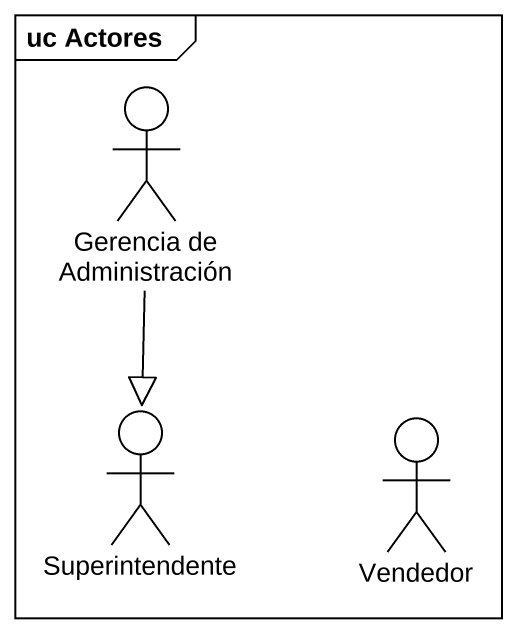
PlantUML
@startuml
mainframe uc Actores
actor "Gerencia de Administración" as Gerencia_de_Administración
actor Superintendente
actor Vendedor
Gerencia_de_Administración --|> Superintendente
@enduml
